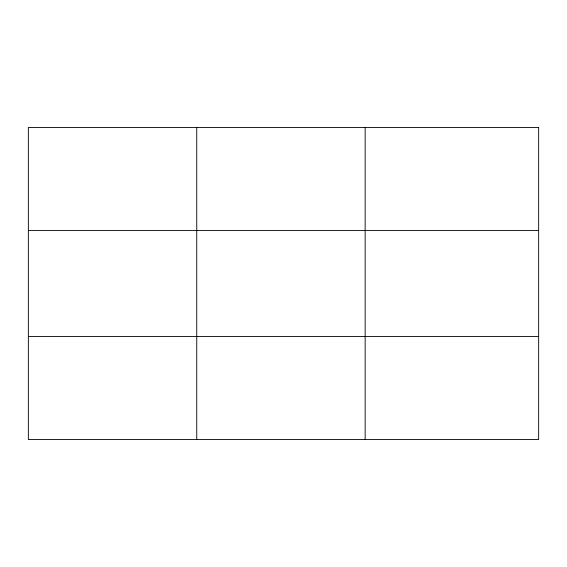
<?xml version="1.0" encoding="UTF-8"?>
<svg xmlns="http://www.w3.org/2000/svg" width="567" height="567" viewBox="0 0 567 567"><rect width="100%" height="100%" fill="white"/><g stroke="black" fill="none" stroke-linecap="round" stroke-linejoin="round"><path stroke-width="0.85" d="M196.749 127.469L196.749 439.531M365.148 127.469L365.148 439.531M28.35 230.45L538.65 230.45M28.35 336.55L538.65 336.55M538.65 127.469L538.65 439.531L28.35 439.531L28.35 127.469L538.65 127.469"/></g></svg>
